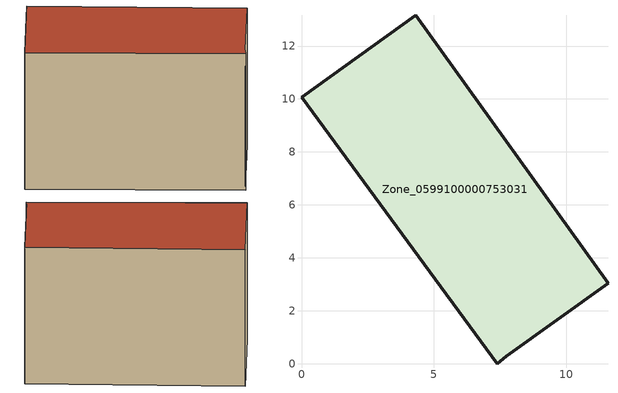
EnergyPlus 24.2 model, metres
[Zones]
Zone_0599100000753031
 floor ground (C_G): 11.58,3.04 7.73,0.29 7.39,0 0,10.06 4.32,13.16 z0
 wall outside (C_F): 11.58,3.04 4.32,13.16 0,10.06 7.39,0 7.73,0.29 11.58,3.04 z0:8.86
 roof outside (C_R): 7.73,0.29 11.58,3.04 4.32,13.16 0,10.06 7.39,0 z8.86
[BUILDING]
Pand.0599100000753031: North Axis=0; Terrain=City; Loads Convergence Tolerance Value=0.04; Temperature Convergence Tolerance Value=0.4; Solar Distribution=FullExterior; Maximum Number of Warmup Days=25; Minimum Number of Warmup Days=1
[Site:Location]
Rotterdam.The.Hague.AP_ZH_NLD Design_Conditions: Latitude=51.96; Longitude=4.45; Time Zone=1; Elevation=-4.5
[SITE:GROUNDTEMPERATURE:BUILDINGSURFACE]
18, 18, 18, 18, 18, 18, 18, 18, 18, 18, 18, 18
[MATERIAL] Thermal Absorptance=0.9; Solar Absorptance=0.7; Visible Absorptance=0.7
Name | Roughness | Thickness | Conductivity | Density | Specific Heat
G.TI.2006-2014 | MediumSmooth | 0.15 | 0.06 | 540 | 1210
F.TI.2006-2014 | Rough | 0.3 | 0.12 | 1920 | 840
R.TI.2006-2014 | MediumRough | 0.2 | 0.08 | 1500 | 1000
[CONSTRUCTION]
C_G: G.TI.2006-2014
C_F: F.TI.2006-2014
C_R: R.TI.2006-2014
[ZONE]
Zone_0599100000753031: Type=1; Multiplier=1; Ceiling Height=Autocalculate; Volume=Autocalculate; Floor Area=autocalculate; Part of Total Floor Area=Yes
[ZONEINFILTRATION:DESIGNFLOWRATE]
Infil_Zone_0599100000753031: Zone or ZoneList or Space or SpaceList=Zone_0599100000753031; Schedule=AlwaysOn; Design Flow Rate Calculation Method=Flow/Area; Flow Rate per Floor Area=0.0015; Constant Term Coefficient=1; Temperature Term Coefficient=0; Velocity Term Coefficient=0; Velocity Squared Term Coefficient=0
[HVACTEMPLATE:ZONE:IDEALLOADSAIRSYSTEM]
Zone_0599100000753031: Maximum Heating Supply Air Temperature=50; Minimum Cooling Supply Air Temperature=13; Maximum Heating Supply Air Humidity Ratio=0.0156; Minimum Cooling Supply Air Humidity Ratio=0.0077; Heating Limit=NoLimit; Cooling Limit=NoLimit; Dehumidification Control Type=ConstantSensibleHeatRatio; Cooling Sensible Heat Ratio=0.7; Dehumidification Setpoint=60; Humidification Control Type=None; Humidification Setpoint=30; Outdoor Air Method=None; Outdoor Air Flow Rate per Person=0.00944; Outdoor Air Flow Rate per Zone Floor Area=0; Outdoor Air Flow Rate per Zone=0; Demand Controlled Ventilation Type=None; Outdoor Air Economizer Type=NoEconomizer; Heat Recovery Type=None; Sensible Heat Recovery Effectiveness=0.7; Latent Heat Recovery Effectiveness=0.65
[ZONECONTROL:THERMOSTAT]
ThermostatControl_Zone_0599100000753031: Zone or ZoneList=Zone_0599100000753031; Control Type Schedule=DualSetpointControlType; Control 1=Thermostat_Zone_0599100000753031; Temperature Difference Between Cutout And Setpoint=0
[THERMOSTATSETPOINT:DUALSETPOINT]
Thermostat_Zone_0599100000753031: Heating Setpoint Temperature Schedule=HeatingSetpoint_Zone_0599100000753031; Cooling Setpoint Temperature Schedule=CoolingSetpoint_Zone_0599100000753031
[SCHEDULE:COMPACT]
HeatingSetpoint_Zone_0599100000753031: Through: 12/31, For: AllDays, Until: 24:00, 21
CoolingSetpoint_Zone_0599100000753031: Through: 12/31, For: AllDays, Until: 24:00, 24
DualSetpointControlType: Through: 12/31, For: AllDays, Until: 24:00, 4
AlwaysOn: Through: 12/31, For: AllDays, Until: 24:00, 1
